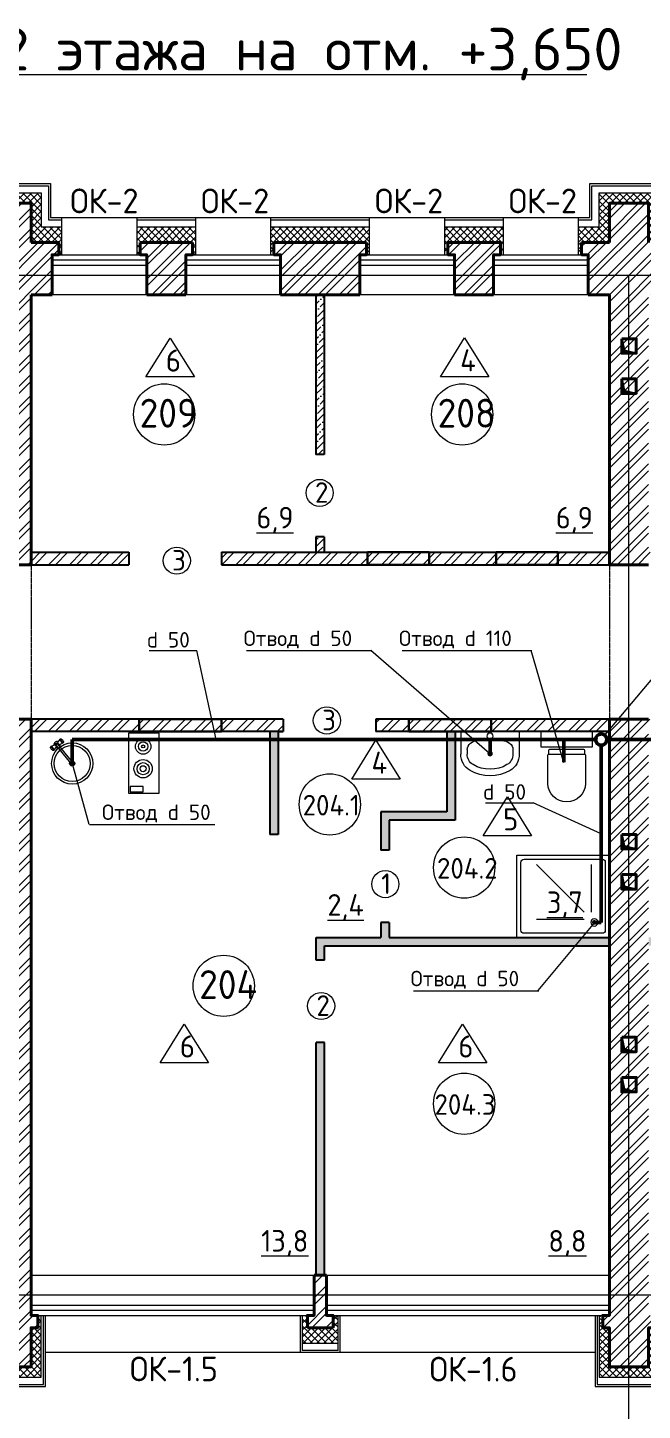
# Model space of a CAD drawing. Header units: millimetres. Extents: x 96542 to 165924, y 3859 to 52864.
# Drawn here: x 140760 to 146733, y 12998 to 26425 of the extents above; entities that cross this region are included whole.
import ezdxf
from ezdxf.enums import TextEntityAlignment as Align

# ---------------------------------------------------------------- set-up
doc = ezdxf.new("R2010")
doc.units = ezdxf.units.MM
doc.linetypes.add('ACAD_ISO02W100', pattern=[15, 12, -3])
doc.linetypes.add('ACAD_ISO04W100', pattern=[30, 24, -3, 0, -3])
doc.layers.add('SANTEH', color=30, linetype='Continuous')
for name, color, linetype, lineweight in [('Text', 7, 'Continuous', 15), ('Ж-б_балка', 144, 'ACAD_ISO02W100', 9), ('К1', 25, 'Continuous', 50), ('Кирпич_перегородки_сущ', 46, 'Continuous', 25), ('Кирпич_стены', 56, 'Continuous', 40), ('Марк_пом', 250, 'Continuous', 15), ('Марка пола', 164, 'Continuous', 20), ('Марка_окна_двери', 166, 'Continuous', 13), ('Оборудование', 19, 'Continuous', 13), ('Окна', 164, 'Continuous', 15), ('Оси', 136, 'ACAD_ISO04W100', 9), ('Перегородки_новые_CКЦ', 146, 'Continuous', 25), ('Площадь_текст', 198, 'Continuous', 9), ('Проем_закладываемый', 164, 'Continuous', 30), ('Текст', 28, 'Continuous', 25), ('Утеплитель', 36, 'Continuous', 9), ('фасад_навесной', 250, 'Continuous', 15), ('Штрих_кирпич_план', 27, 'Continuous', 5), ('Штрих_перегородки_план_СКЦ', 116, 'Continuous', 5), ('Штрих_пл_кирп_пер_сущ', 116, 'Continuous', 5), ('Штрих_утеплитель_план', 27, 'Continuous', 5)]:
    doc.layers.add(name, color=color, linetype=linetype, lineweight=lineweight)
doc.styles.add('GOST', font='isocpeur.ttf', dxfattribs={"width": 0.9})
doc.styles.add('GOST Common_1', font='isocpeur.ttf', dxfattribs={"width": 0.95, "height": 45})
doc.styles.add('ISOCPEUR', font='isocpeur.ttf', dxfattribs={"width": 0.65})
pattern_1 = [(45, (30896.81, 106126.58), (-101.02788, 101.02788), []), (45, (30964.16, 106126.58), (-101.02788, 101.02788), [])]
pattern_2 = [(45, (30896.812, 106126.584), (25.25697, 92.608891), [119.0625, -23.8125, 0, -23.8125])]

# ---------------------------------------------------------------- blocks, each defined once
blk = doc.blocks.new('Dush')
at = {"layer": 'Оборудование'}
for p, q in [((0, -100), (-900, -100)), ((-900, -100), (-900, -900)), ((0, -900), (0, -100)), ((-860, -170), (-860, -830)), ((-70, -140), (-830, -140)), ((-726, -653), (-726, -191)), ((-653, -653), (-191, -191)), ((-40, -830), (-40, -170)), ((-653, -726), (-191, -726)), ((-900, -900), (0, -900)), ((-830, -860), (-70, -860))]:
    blk.add_line(p, q, dxfattribs=at)
blk.add_circle((-754, -754), 35, dxfattribs=at)
for centre, start, end in [((-830, -170), 90, 180), ((-70, -170), 0, 90), ((-830, -830), 180, 270), ((-70, -830), 270, 0)]:
    blk.add_arc(centre, 30, start, end, dxfattribs=at)
blk = doc.blocks.new('Basin 01_72')
for p, q in [((0, 350), (0, 172)), ((460, 350), (0, 350)), ((460, 350), (460, 172)), ((139, 278), (139, 278)), ((321, 278), (139, 278)), ((50, 207), (50, 172)), ((410, 207), (410, 172))]:
    blk.add_line(p, q)
for points in [[(139, 278), (122, 277), (105, 273), (90, 266), (76, 257), (65, 247), (57, 235), (52, 221), (50, 207)], [(410, 207), (408, 221), (403, 235), (395, 247), (384, 257), (370, 266), (355, 273), (338, 277), (321, 278)], [(0, 172), (1, 152), (5, 133), (11, 114), (20, 96), (30, 80), (43, 66), (57, 53), (73, 42)], [(50, 172), (51, 159), (53, 147), (57, 135), (63, 124), (69, 113), (77, 104), (86, 96), (97, 89)], [(363, 89), (374, 96), (383, 104), (391, 113), (397, 124), (403, 135), (407, 147), (409, 159), (410, 172)], [(387, 42), (403, 53), (417, 66), (430, 80), (440, 96), (449, 114), (455, 133), (459, 152), (460, 172)], [(73, 42), (110, 24), (149, 11), (189, 3), (230, 0), (271, 3), (311, 11), (350, 24), (387, 42)], [(97, 89), (128, 73), (161, 62), (195, 55), (230, 53), (265, 55), (299, 62), (332, 73), (363, 89)]]:
    blk.add_lwpolyline(points)
for centre, radius in [((230, 313), 25), ((230, 176), 17.5)]:
    blk.add_circle(centre, radius)

msp = doc.modelspace()

# ---------------------------------------------------------------- hatches: boundary and pattern name
at = {"true_color": 0x000000}
h = msp.add_hatch(color=18, dxfattribs=at)
h.dxf.hatch_style = 1
h.paths.add_polyline_path([(146533.214, 23404.126), (146556.229, 23293.257), (146673.214, 23264.126), (146533.214, 23264.126)])
h = msp.add_hatch(color=18, dxfattribs=at)
h.dxf.hatch_style = 1
h.paths.add_polyline_path([(146556.229, 22903.257), (146673.214, 22874.126), (146533.214, 22874.126), (146533.214, 23014.126)])
h = msp.add_hatch(color=18, dxfattribs=at)
h.dxf.hatch_style = 1
h.paths.add_polyline_path([(146533.214, 18450.028), (146533.214, 18590.028), (146556.229, 18479.16), (146673.214, 18450.028)])
h = msp.add_hatch(color=18, dxfattribs=at)
h.dxf.hatch_style = 1
h.paths.add_polyline_path([(146556.229, 18089.16), (146673.214, 18060.028), (146533.214, 18060.028), (146533.214, 18200.028)])
h = msp.add_hatch(color=18, dxfattribs=at)
h.dxf.hatch_style = 1
h.paths.add_polyline_path([(146556.229, 16509.668), (146673.214, 16480.536), (146533.214, 16480.536), (146533.214, 16620.536)])
h = msp.add_hatch(color=18, dxfattribs=at)
h.dxf.hatch_style = 1
h.paths.add_polyline_path([(146673.214, 16090.536), (146533.214, 16090.536), (146533.214, 16230.536), (146556.229, 16119.668)])
at = {"layer": 'Штрих_кирпич_план'}
h = msp.add_hatch(dxfattribs=at)
h.set_pattern_fill('ANSI32', color=256, scale=15)
h.set_pattern_definition(pattern_1)
h.paths.add_polyline_path([(124298.215, 24220.427), (124363.215, 24220.427), (124363.215, 24340.427), (123853.215, 24340.427), (123853.215, 24220.427), (123918.215, 24220.427), (123918.215, 23830.427), (124298.215, 23830.427)])
h.paths.add_polyline_path([(125988.215, 24220.427), (126053.215, 24220.427), (126053.215, 24340.427), (125153.215, 24340.427), (125153.215, 24220.427), (125218.215, 24220.427), (125218.215, 23830.427), (125988.215, 23830.427)])
h.paths.add_polyline_path([(127288.215, 24220.427), (127353.215, 24220.427), (127353.215, 24340.427), (126843.215, 24340.427), (126843.215, 24220.427), (126908.215, 24220.427), (126908.215, 23830.427), (127288.215, 23830.427)])
h.paths.add_polyline_path([(128793.215, 23830.427), (128998.215, 23830.427), (128998.215, 24220.427), (129063.215, 24220.427), (129063.215, 24340.427), (128793.215, 24340.427), (128793.215, 24720.427), (128413.215, 24720.427), (128413.215, 24340.427), (128143.215, 24340.427), (128143.215, 24220.427), (128208.215, 24220.427), (128208.215, 23830.427), (128413.215, 23830.427), (128413.215, 21210.427), (129053.215, 21210.427), (129053.215, 21720.427), (128793.215, 21720.427)])
h.paths.add_polyline_path([(130298.215, 24220.427), (130363.215, 24220.427), (130363.215, 24340.427), (129853.215, 24340.427), (129853.215, 24220.427), (129918.215, 24220.427), (129918.215, 23830.427), (130298.215, 23830.427)])
h.paths.add_polyline_path([(131988.215, 24220.427), (132053.215, 24220.427), (132053.215, 24340.427), (131153.215, 24340.427), (131153.215, 24220.427), (131218.215, 24220.427), (131218.215, 23830.427), (131988.215, 23830.427)], flags=17)
h.paths.add_polyline_path([(133288.215, 24220.427), (133353.215, 24220.427), (133353.215, 24340.427), (132843.215, 24340.427), (132843.215, 24220.427), (132908.215, 24220.427), (132908.215, 23830.427), (133288.215, 23830.427)], flags=17)
h.paths.add_polyline_path([(134998.215, 24220.427), (135063.215, 24220.427), (135063.215, 24340.427), (134793.215, 24340.427), (134793.215, 24720.427), (134413.215, 24720.427), (134413.215, 24340.427), (134143.215, 24340.427), (134143.215, 24220.427), (134208.215, 24220.427), (134208.215, 23830.427), (134413.215, 23830.427), (134413.215, 21720.427), (129953.215, 21720.427), (129953.215, 21210.427), (134793.215, 21210.427), (134793.215, 23830.427), (134998.215, 23830.427)])
h.paths.add_polyline_path([(136298.215, 24220.427), (136363.215, 24220.427), (136363.215, 24340.427), (135853.215, 24340.427), (135853.215, 24220.427), (135918.215, 24220.427), (135918.215, 23830.427), (136298.215, 23830.427)])
h.paths.add_polyline_path([(137988.215, 24220.427), (138053.215, 24220.427), (138053.215, 24340.427), (137153.215, 24340.427), (137153.215, 24220.427), (137218.215, 24220.427), (137218.215, 23830.427), (137988.215, 23830.427)])
h.paths.add_polyline_path([(139288.215, 24220.427), (139353.215, 24220.427), (139353.215, 24340.427), (138843.215, 24340.427), (138843.215, 24220.427), (138908.215, 24220.427), (138908.215, 23830.427), (139288.215, 23830.427)])
h.paths.add_polyline_path([(140998.215, 24220.427), (141063.215, 24220.427), (141063.215, 24340.427), (140793.215, 24340.427), (140793.215, 24720.427), (140413.215, 24720.427), (140413.215, 24340.427), (140143.215, 24340.427), (140143.215, 24220.427), (140208.215, 24220.427), (140208.215, 23830.427), (140413.215, 23830.427), (140413.215, 21210.427), (140793.215, 21210.427), (140793.215, 23830.427), (140998.215, 23830.427)])
h.paths.add_polyline_path([(142298.215, 24220.427), (142363.215, 24220.427), (142363.215, 24340.427), (141853.215, 24340.427), (141853.215, 24220.427), (141918.215, 24220.427), (141918.215, 23830.427), (142298.215, 23830.427)])
h.paths.add_polyline_path([(143988.215, 24220.427), (144053.215, 24220.427), (144053.215, 24340.427), (143153.215, 24340.427), (143153.215, 24220.427), (143218.215, 24220.427), (143218.215, 23830.427), (143988.215, 23830.427)])
h.paths.add_polyline_path([(145288.215, 24220.427), (145353.215, 24220.427), (145353.215, 24340.427), (144843.215, 24340.427), (144843.215, 24220.427), (144908.215, 24220.427), (144908.215, 23830.427), (145288.215, 23830.427)])
h.paths.add_polyline_path([(146998.215, 24220.427), (147063.215, 24220.427), (147063.215, 24340.427), (146793.215, 24340.427), (146793.215, 24720.427), (146413.215, 24720.427), (146413.215, 24340.427), (146143.215, 24340.427), (146143.215, 24220.427), (146208.215, 24220.427), (146208.215, 23830.427), (146413.215, 23830.427), (146413.215, 21210.427), (146793.215, 21210.427), (146793.215, 23830.427), (146998.215, 23830.427)])
h.paths.add_polyline_path([(148298.215, 24220.427), (148363.215, 24220.427), (148363.215, 24340.427), (147853.215, 24340.427), (147853.215, 24220.427), (147918.215, 24220.427), (147918.215, 23830.427), (148298.215, 23830.427)])
h.paths.add_polyline_path([(149988.215, 24220.427), (150053.215, 24220.427), (150053.215, 24340.427), (149153.215, 24340.427), (149153.215, 24220.427), (149218.215, 24220.427), (149218.215, 23830.427), (149988.215, 23830.427)])
h.paths.add_polyline_path([(151288.215, 24220.427), (151353.215, 24220.427), (151353.215, 24340.427), (150843.215, 24340.427), (150843.215, 24220.427), (150908.215, 24220.427), (150908.215, 23830.427), (151288.215, 23830.427)])
h.paths.add_polyline_path([(152923.215, 24720.427), (152413.215, 24720.427), (152413.215, 24340.427), (152143.215, 24340.427), (152143.215, 24220.427), (152208.215, 24220.427), (152208.215, 23830.427), (152413.215, 23830.427), (152413.215, 21075.427), (152923.215, 21075.427)])
h.paths.add_polyline_path([(152923.215, 19945.427), (152413.215, 19945.427), (152413.215, 14310.427), (152413.215, 13920.427), (152348.215, 13920.427), (152348.215, 13800.427), (152413.215, 13800.427), (152413.215, 13420.427), (152923.215, 13420.427), (152923.215, 13800.427)])
h.paths.add_polyline_path([(149728.215, 13920.427), (149663.215, 13920.427), (149663.215, 14310.427), (149543.215, 14310.427), (149543.215, 13920.427), (149478.215, 13920.427), (149478.215, 13800.427), (149728.215, 13800.427)])
h.paths.add_polyline_path([(146793.215, 19710.427), (146413.215, 19710.427), (146413.215, 14310.427), (146413.215, 13920.427), (146348.215, 13920.427), (146348.215, 13800.427), (146413.215, 13800.427), (146413.215, 13420.427), (146793.215, 13420.427), (146793.215, 13800.427), (146858.215, 13800.427), (146858.215, 13920.427), (146793.215, 13920.427), (146793.215, 14310.427)])
h.paths.add_polyline_path([(140793.215, 19710.427), (140413.215, 19710.427), (140413.215, 14310.427), (140413.215, 13920.427), (140348.215, 13920.427), (140348.215, 13800.427), (140413.215, 13800.427), (140413.215, 13420.427), (140793.215, 13420.427), (140793.215, 13800.427), (140858.215, 13800.427), (140858.215, 13920.427), (140793.215, 13920.427), (140793.215, 14310.427)])
h.paths.add_polyline_path([(134793.215, 19710.427), (134413.215, 19710.427), (134413.215, 14310.427), (134413.215, 13920.427), (134348.215, 13920.427), (134348.215, 13800.427), (134413.215, 13800.427), (134413.215, 13420.427), (134793.215, 13420.427), (134793.215, 13800.427), (134858.215, 13800.427), (134858.215, 13920.427), (134793.215, 13920.427), (134793.215, 14310.427)])
h.paths.add_polyline_path([(137663.215, 14310.427), (137543.215, 14310.427), (137543.215, 13920.427), (137478.215, 13920.427), (137478.215, 13800.427), (137728.215, 13800.427), (137728.215, 13920.427), (137663.215, 13920.427)])
h.paths.add_polyline_path([(143728.215, 13920.427), (143663.215, 13920.427), (143663.215, 14310.427), (143543.215, 14310.427), (143543.215, 13920.427), (143478.215, 13920.427), (143478.215, 13800.427), (143728.215, 13800.427)])
h.paths.add_polyline_path([(131728.215, 13920.427), (131663.215, 13920.427), (131663.215, 14310.427), (131543.215, 14310.427), (131543.215, 13920.427), (131478.215, 13920.427), (131478.215, 13800.427), (131728.215, 13800.427)])
h.paths.add_polyline_path([(128793.215, 19710.427), (128413.215, 19710.427), (128413.215, 14310.427), (128413.215, 13920.427), (128348.215, 13920.427), (128348.215, 13800.427), (128413.215, 13800.427), (128413.215, 13420.427), (128793.215, 13420.427), (128793.215, 13800.427), (128858.215, 13800.427), (128858.215, 13920.427), (128793.215, 13920.427), (128793.215, 14310.427)])
h.paths.add_polyline_path([(125728.215, 13920.427), (125663.215, 13920.427), (125663.215, 14310.427), (125543.215, 14310.427), (125543.215, 13920.427), (125478.215, 13920.427), (125478.215, 13800.427), (125728.215, 13800.427)])
h.paths.add_polyline_path([(122283.215, 20795.427), (122403.215, 20795.427), (122408.215, 20860.427), (122795.715, 20860.427), (122790.715, 23830.427), (122998.215, 23830.427), (122998.215, 24220.427), (123063.215, 24220.427), (123063.215, 24340.427), (122283.215, 24340.427)])
h.paths.add_polyline_path([(122403.215, 19880.427), (122283.215, 19880.427), (122283.215, 13420.427), (122793.215, 13420.427), (122793.215, 13800.427), (122858.215, 13800.427), (122858.215, 13920.427), (122793.215, 13920.427), (122793.215, 19815.427), (122403.215, 19815.427)])
at = {"layer": 'Штрих_перегородки_план_СКЦ', "true_color": 0xf8d731}
h = msp.add_hatch(dxfattribs=at)
h.set_pattern_fill('ANSI36', color=40, scale=15)
h.set_pattern_definition(pattern_2)
edge = h.paths.add_edge_path()
edge.add_line((143561.834, 21480.427), (143561.834, 21330.427))
edge.add_line((143641.834, 21480.427), (143561.834, 21480.427))
edge.add_line((143641.834, 21480.427), (143641.834, 21330.427))
edge.add_line((143561.834, 21330.427), (143641.834, 21330.427))
edge = h.paths.add_edge_path()
edge.add_line((143641.834, 23830.427), (143561.834, 23830.427))
edge.add_line((143641.834, 23830.427), (143641.834, 22280.427))
edge.add_line((143641.834, 22280.427), (143561.834, 22280.427))
edge.add_line((143561.834, 23830.427), (143561.834, 22280.427))
at = {"layer": 'Штрих_перегородки_план_СКЦ'}
h = msp.add_hatch(dxfattribs=at)
h.set_pattern_fill('ANSI36', color=256, scale=15)
h.set_pattern_definition(pattern_2)
h.paths.add_polyline_path([(143193.215, 19590.427), (143113.215, 19590.427), (143113.215, 18590.427), (143193.215, 18590.427)])
h.paths.add_polyline_path([(146413.215, 17590.427), (145513.215, 17590.427), (144273.215, 17590.427), (144273.215, 17736.523), (144193.215, 17736.523), (144193.215, 17590.427), (143563.215, 17590.427), (143563.215, 17370.427), (143643.215, 17370.427), (143643.215, 17510.427), (146413.215, 17510.427)])
h.paths.add_polyline_path([(144913.215, 19590.427), (144833.215, 19590.427), (144833.215, 18810.427), (144193.215, 18810.427), (144193.215, 18436.523), (144273.215, 18436.523), (144273.215, 18730.427), (144913.215, 18730.427)])
h.paths.add_polyline_path([(143643.215, 16570.427), (143563.215, 16570.427), (143563.215, 14310.427), (143643.215, 14310.427)])
h.paths.add_polyline_path([(149643.215, 17590.427), (149013.215, 17590.427), (149013.215, 17736.523), (148933.215, 17736.523), (148933.215, 17590.427), (146793.215, 17590.427), (146793.215, 17510.427), (149563.215, 17510.427), (149563.215, 17370.427), (149643.215, 17370.427)])
h.paths.add_polyline_path([(149013.215, 18810.427), (148373.215, 18810.427), (148373.215, 19590.427), (148293.215, 19590.427), (148293.215, 18730.427), (148933.215, 18730.427), (148933.215, 18436.523), (149013.215, 18436.523)])
h.paths.add_polyline_path([(150093.215, 19590.427), (150013.215, 19590.427), (150013.215, 18590.427), (150093.215, 18590.427)])
h.paths.add_polyline_path([(149643.215, 16570.427), (149563.215, 16570.427), (149563.215, 14310.427), (149643.215, 14310.427)])
at = {"layer": 'Штрих_пл_кирп_пер_сущ'}
h = msp.add_hatch(dxfattribs=at)
h.set_pattern_fill('ANSI32', color=256, scale=15)
h.set_pattern_definition(pattern_1)
h.paths.add_polyline_path([(149663.215, 23830.427), (149543.215, 23830.427), (149543.215, 21330.427), (149663.215, 21330.427)])
h.paths.add_polyline_path([(135243.215, 21330.427), (134793.215, 21330.427), (134793.215, 21210.427), (135243.215, 21210.427)])
h.paths.add_polyline_path([(140413.215, 21330.427), (139013.215, 21330.427), (139013.215, 21210.427), (140413.215, 21210.427)])
h.paths.add_polyline_path([(141742.722, 21330.427), (140793.215, 21330.427), (140793.215, 21210.427), (141742.722, 21210.427)])
h.paths.add_polyline_path([(148453.215, 21330.427), (146793.215, 21330.427), (146793.215, 21210.427), (148453.215, 21210.427)])
h.paths.add_polyline_path([(152413.215, 21330.427), (150763.215, 21330.427), (150763.215, 21210.427), (152413.215, 21210.427)])
h.paths.add_polyline_path([(138113.215, 21330.427), (136143.215, 21330.427), (136143.215, 21210.427), (138113.215, 21210.427)])
h.paths.add_polyline_path([(146413.215, 21330.427), (142642.722, 21330.427), (142642.722, 21210.427), (146413.215, 21210.427)])
h.paths.add_polyline_path([(149963.215, 21330.427), (149253.215, 21330.427), (149253.215, 21210.427), (149963.215, 21210.427)])
h = msp.add_hatch(dxfattribs=at)
h.set_pattern_fill('ANSI32', color=256, scale=15)
h.set_pattern_definition(pattern_1)
h.paths.add_polyline_path([(152413.215, 19710.427), (149963.215, 19710.427), (149963.215, 19590.427), (152413.215, 19590.427)])
h.paths.add_polyline_path([(149063.215, 19710.427), (146793.215, 19710.427), (146793.215, 19590.427), (149063.215, 19590.427)])
h.paths.add_polyline_path([(146413.215, 19710.427), (144143.215, 19710.427), (144143.215, 19590.427), (146413.215, 19590.427)])
h.paths.add_polyline_path([(143243.215, 19710.427), (140793.215, 19710.427), (140793.215, 19590.427), (143243.215, 19590.427)])
h.paths.add_polyline_path([(140413.215, 19710.427), (137963.215, 19710.427), (137963.215, 19590.427), (140413.215, 19590.427)])
h.paths.add_polyline_path([(137063.215, 19710.427), (134793.215, 19710.427), (134793.215, 19590.427), (137063.215, 19590.427)])
h.paths.add_polyline_path([(134413.215, 19710.427), (132143.215, 19710.427), (132143.215, 19590.427), (134413.215, 19590.427)])
h.paths.add_polyline_path([(131243.215, 19710.427), (128793.215, 19710.427), (128793.215, 19590.427), (131243.215, 19590.427)])
at = {"layer": 'Штрих_утеплитель_план'}
h = msp.add_hatch(dxfattribs=at)
h.set_pattern_fill('ANSI37', color=256, scale=15)
h.set_pattern_definition([(45, (153013.415, 22957.65), (-33.67596, 33.67596), []), (135, (153013.415, 22957.65), (-33.67596, -33.67596), [])])
h.paths.add_polyline_path([(153073.215, 24820.427), (152313.215, 24820.427), (152313.215, 24490.427), (152113.215, 24490.427), (152113.215, 24220.427), (152143.215, 24220.427), (152143.215, 24340.427), (152413.215, 24340.427), (152413.215, 24720.427), (152923.215, 24720.427), (152923.215, 21075.427), (152703.548, 21075.427), (152703.548, 21045.427), (153073.215, 21045.427)])
h.paths.add_polyline_path([(153073.215, 19975.427), (152703.548, 19975.427), (152703.548, 19945.427), (152923.215, 19945.427), (152923.215, 13800.427), (152923.215, 13420.427), (152603.215, 13420.427), (152603.215, 13320.427), (153073.215, 13320.427)])
h.paths.add_polyline_path([(152603.215, 13420.427), (152413.215, 13420.427), (152413.215, 13800.427), (152348.215, 13800.427), (152348.215, 13920.427), (152313.215, 13920.427), (152313.215, 13320.427), (152603.215, 13320.427)])
h.paths.add_polyline_path([(122283.215, 24020.427), (122133.215, 24020.427), (122133.215, 20765.427), (122403.215, 20765.427), (122403.215, 20795.427), (122283.215, 20795.427)])
h.paths.add_polyline_path([(122283.215, 19880.427), (122403.215, 19880.427), (122403.215, 19910.427), (122133.215, 19910.427), (122133.215, 14120.427), (122283.215, 14120.427)])
h.paths.add_polyline_path([(123093.215, 24490.427), (122133.215, 24490.427), (122133.215, 24020.427), (122283.215, 24020.427), (122283.215, 24340.427), (122793.215, 24340.427), (123063.215, 24340.427), (123063.215, 24220.427), (123093.215, 24220.427)])
h.paths.add_polyline_path([(124393.215, 24490.427), (123823.215, 24490.427), (123823.215, 24220.427), (123853.215, 24220.427), (123853.215, 24340.427), (124363.215, 24340.427), (124363.215, 24220.427), (124393.215, 24220.427)])
h.paths.add_polyline_path([(126083.215, 24490.427), (125123.215, 24490.427), (125123.215, 24220.427), (125153.215, 24220.427), (125153.215, 24340.427), (126053.215, 24340.427), (126053.215, 24220.427), (126083.215, 24220.427)])
h.paths.add_polyline_path([(127383.215, 24490.427), (126813.215, 24490.427), (126813.215, 24220.427), (126843.215, 24220.427), (126843.215, 24340.427), (127353.215, 24340.427), (127353.215, 24220.427), (127383.215, 24220.427)])
h.paths.add_polyline_path([(128413.215, 24720.427), (128793.215, 24720.427), (128793.215, 24340.427), (129063.215, 24340.427), (129063.215, 24220.427), (129093.215, 24220.427), (129093.215, 24490.427), (128893.215, 24490.427), (128893.215, 24820.427), (128313.215, 24820.427), (128313.215, 24490.427), (128113.215, 24490.427), (128113.215, 24220.427), (128143.215, 24220.427), (128143.215, 24340.427), (128413.215, 24340.427)])
h.paths.add_polyline_path([(130393.215, 24490.427), (129823.215, 24490.427), (129823.215, 24220.427), (129853.215, 24220.427), (129853.215, 24340.427), (130363.215, 24340.427), (130363.215, 24220.427), (130393.215, 24220.427)])
h.paths.add_polyline_path([(132083.215, 24490.427), (131123.215, 24490.427), (131123.215, 24220.427), (131153.215, 24220.427), (131153.215, 24340.427), (132053.215, 24340.427), (132053.215, 24220.427), (132083.215, 24220.427)])
h.paths.add_polyline_path([(133383.215, 24490.427), (132813.215, 24490.427), (132813.215, 24220.427), (132843.215, 24220.427), (132843.215, 24340.427), (133353.215, 24340.427), (133353.215, 24220.427), (133383.215, 24220.427)])
h.paths.add_polyline_path([(134413.215, 24720.427), (134793.215, 24720.427), (134793.215, 24340.427), (135063.215, 24340.427), (135063.215, 24220.427), (135093.215, 24220.427), (135093.215, 24490.427), (134893.215, 24490.427), (134893.215, 24820.427), (134313.215, 24820.427), (134313.215, 24490.427), (134113.215, 24490.427), (134113.215, 24220.427), (134143.215, 24220.427), (134143.215, 24340.427), (134413.215, 24340.427)])
h.paths.add_polyline_path([(136393.215, 24490.427), (135823.215, 24490.427), (135823.215, 24220.427), (135853.215, 24220.427), (135853.215, 24340.427), (136363.215, 24340.427), (136363.215, 24220.427), (136393.215, 24220.427)])
h.paths.add_polyline_path([(138083.215, 24490.427), (137123.215, 24490.427), (137123.215, 24220.427), (137153.215, 24220.427), (137153.215, 24340.427), (138053.215, 24340.427), (138053.215, 24220.427), (138083.215, 24220.427)])
h.paths.add_polyline_path([(139383.215, 24490.427), (138813.215, 24490.427), (138813.215, 24220.427), (138843.215, 24220.427), (138843.215, 24340.427), (139353.215, 24340.427), (139353.215, 24220.427), (139383.215, 24220.427)])
h.paths.add_polyline_path([(140413.215, 24720.427), (140793.215, 24720.427), (140793.215, 24340.427), (141063.215, 24340.427), (141063.215, 24220.427), (141093.215, 24220.427), (141093.215, 24490.427), (140893.215, 24490.427), (140893.215, 24820.427), (140313.215, 24820.427), (140313.215, 24490.427), (140113.215, 24490.427), (140113.215, 24220.427), (140143.215, 24220.427), (140143.215, 24340.427), (140413.215, 24340.427)])
h.paths.add_polyline_path([(142393.215, 24490.427), (141823.215, 24490.427), (141823.215, 24220.427), (141853.215, 24220.427), (141853.215, 24340.427), (142363.215, 24340.427), (142363.215, 24220.427), (142393.215, 24220.427)])
h.paths.add_polyline_path([(144083.215, 24490.427), (143123.215, 24490.427), (143123.215, 24220.427), (143153.215, 24220.427), (143153.215, 24340.427), (144053.215, 24340.427), (144053.215, 24220.427), (144083.215, 24220.427)])
h.paths.add_polyline_path([(145383.215, 24490.427), (144813.215, 24490.427), (144813.215, 24220.427), (144843.215, 24220.427), (144843.215, 24340.427), (145353.215, 24340.427), (145353.215, 24220.427), (145383.215, 24220.427)])
h.paths.add_polyline_path([(146413.215, 24720.427), (146793.215, 24720.427), (146793.215, 24340.427), (147063.215, 24340.427), (147063.215, 24220.427), (147093.215, 24220.427), (147093.215, 24490.427), (146893.215, 24490.427), (146893.215, 24820.427), (146313.215, 24820.427), (146313.215, 24490.427), (146113.215, 24490.427), (146113.215, 24220.427), (146143.215, 24220.427), (146143.215, 24340.427), (146413.215, 24340.427)])
h.paths.add_polyline_path([(148393.215, 24490.427), (147823.215, 24490.427), (147823.215, 24220.427), (147853.215, 24220.427), (147853.215, 24340.427), (148363.215, 24340.427), (148363.215, 24220.427), (148393.215, 24220.427)])
h.paths.add_polyline_path([(150083.215, 24490.427), (149123.215, 24490.427), (149123.215, 24220.427), (149153.215, 24220.427), (149153.215, 24340.427), (150053.215, 24340.427), (150053.215, 24220.427), (150083.215, 24220.427)])
h.paths.add_polyline_path([(151383.215, 24490.427), (150813.215, 24490.427), (150813.215, 24220.427), (150843.215, 24220.427), (150843.215, 24340.427), (151353.215, 24340.427), (151353.215, 24220.427), (151383.215, 24220.427)])
h.paths.add_polyline_path([(122603.215, 13420.427), (122283.215, 13420.427), (122283.215, 13800.427), (122283.215, 14120.427), (122133.215, 14120.427), (122133.215, 13320.427), (122603.215, 13320.427)])
h.paths.add_polyline_path([(122893.215, 13920.427), (122858.215, 13920.427), (122858.215, 13800.427), (122793.215, 13800.427), (122793.215, 13420.427), (122603.215, 13420.427), (122603.215, 13320.427), (122893.215, 13320.427)])
h.paths.add_polyline_path([(125778.215, 13920.427), (125728.215, 13920.427), (125728.215, 13800.427), (125478.215, 13800.427), (125478.215, 13920.427), (125428.215, 13920.427), (125428.215, 13650.427), (125778.215, 13650.427)])
h.paths.add_polyline_path([(128893.215, 13920.427), (128858.215, 13920.427), (128858.215, 13800.427), (128793.215, 13800.427), (128793.215, 13420.427), (128603.215, 13420.427), (128603.215, 13320.427), (128893.215, 13320.427)])
h.paths.add_polyline_path([(128603.215, 13420.427), (128413.215, 13420.427), (128413.215, 13800.427), (128348.215, 13800.427), (128348.215, 13920.427), (128313.215, 13920.427), (128313.215, 13320.427), (128603.215, 13320.427)])
h.paths.add_polyline_path([(131778.215, 13920.427), (131728.215, 13920.427), (131728.215, 13800.427), (131478.215, 13800.427), (131478.215, 13920.427), (131428.215, 13920.427), (131428.215, 13650.427), (131778.215, 13650.427)])
h.paths.add_polyline_path([(134413.215, 13800.427), (134348.215, 13800.427), (134348.215, 13920.427), (134313.215, 13920.427), (134313.215, 13320.427), (134603.215, 13320.427), (134603.215, 13420.427), (134413.215, 13420.427)])
h.paths.add_polyline_path([(134893.215, 13920.427), (134858.215, 13920.427), (134858.215, 13800.427), (134793.215, 13800.427), (134793.215, 13420.427), (134603.215, 13420.427), (134603.215, 13320.427), (134893.215, 13320.427)])
h.paths.add_polyline_path([(137778.215, 13920.427), (137728.215, 13920.427), (137728.215, 13800.427), (137478.215, 13800.427), (137478.215, 13920.427), (137428.215, 13920.427), (137428.215, 13650.427), (137778.215, 13650.427)])
h.paths.add_polyline_path([(140893.215, 13920.427), (140858.215, 13920.427), (140858.215, 13800.427), (140793.215, 13800.427), (140793.215, 13420.427), (140603.214, 13420.427), (140603.214, 13320.427), (140893.215, 13320.427)])
h.paths.add_polyline_path([(140603.214, 13420.427), (140413.215, 13420.427), (140413.215, 13800.427), (140348.215, 13800.427), (140348.215, 13920.427), (140313.215, 13920.427), (140313.215, 13320.427), (140603.214, 13320.427)])
h.paths.add_polyline_path([(143778.215, 13920.427), (143728.215, 13920.427), (143728.215, 13800.427), (143478.215, 13800.427), (143478.215, 13920.427), (143428.215, 13920.427), (143428.215, 13650.427), (143778.215, 13650.427)])
h.paths.add_polyline_path([(146413.215, 13800.427), (146348.215, 13800.427), (146348.215, 13920.427), (146313.215, 13920.427), (146313.215, 13320.427), (146603.215, 13320.427), (146603.215, 13420.427), (146413.215, 13420.427)])
h.paths.add_polyline_path([(146893.215, 13920.427), (146858.215, 13920.427), (146858.215, 13800.427), (146793.215, 13800.427), (146793.215, 13420.427), (146603.215, 13420.427), (146603.215, 13320.427), (146893.215, 13320.427)])
h.paths.add_polyline_path([(149778.215, 13920.427), (149728.215, 13920.427), (149728.215, 13800.427), (149478.215, 13800.427), (149478.215, 13920.427), (149428.215, 13920.427), (149428.215, 13650.427), (149778.215, 13650.427)])

# ---------------------------------------------------------------- linework, layer by layer
for points in [[(146533.214, 23404.126), (146556.229, 23293.257), (146673.214, 23264.126), (146533.214, 23264.126), (146533.214, 23404.126)], [(146533.214, 23014.126), (146556.229, 22903.257), (146673.214, 22874.126), (146533.214, 22874.126), (146533.214, 23014.126)], [(146533.214, 18590.028), (146556.229, 18479.16), (146673.214, 18450.028), (146533.214, 18450.028), (146533.214, 18590.028)], [(146533.214, 18200.028), (146556.229, 18089.16), (146673.214, 18060.028), (146533.214, 18060.028), (146533.214, 18200.028)], [(146533.214, 16620.536), (146556.229, 16509.668), (146673.214, 16480.536), (146533.214, 16480.536), (146533.214, 16620.536)], [(146533.214, 16230.536), (146556.229, 16119.668), (146673.214, 16090.536), (146533.214, 16090.536), (146533.214, 16230.536)]]:
    msp.add_lwpolyline(points)
at = {"layer": 'Text'}
msp.add_line((139289.375, 25969), (146194.625, 25969), dxfattribs=at)
for points in [[(141940.308, 20375.551), (142405.308, 20375.551)], [(142590.589, 19511.869), (142405.308, 20375.551)], [(142888.251, 20375.551), (144103.251, 20375.551)], [(145246.608, 19375.371), (144095.751, 20378.391)], [(144398.734, 20375.551), (145658.734, 20375.551)], [(145970.202, 19284.875), (145651.234, 20378.391)], [(146368.591, 19554.648), (147058.533, 20375.285)], [(141193.116, 19279.538), (141355.432, 18689.125)], [(145207.611, 18898.364), (145672.611, 18898.364)], [(146334.023, 18596.773), (145672.611, 18898.364)], [(141362.932, 18686.285), (142577.932, 18686.285)], [(146266.965, 17736.677), (145718.26, 17074.268)], [(144510.76, 17071.428), (145725.76, 17071.428)]]:
    msp.add_lwpolyline(points, dxfattribs=at)
at = {"layer": 'Ж-б_балка', "ltscale": 0.1}
for p, q in [((140793.215, 21210.427), (140793.215, 19710.427)), ((146413.215, 21210.427), (146413.215, 19710.427))]:
    msp.add_line(p, q, dxfattribs=at)
at = {"layer": 'К1'}
for p, q in [((146279.023, 19511.869), (141193.116, 19511.869)), ((141193.116, 19286.347), (141193.116, 19511.869)), ((145253.416, 19382.179), (145253.416, 19511.869)), ((145970.202, 19291.683), (145970.202, 19511.869)), ((146389.023, 19511.869), (152010.417, 19511.869)), ((146334.023, 19456.869), (146334.023, 17736.677)), ((146273.773, 17736.677), (146334.023, 17736.677))]:
    msp.add_line(p, q, dxfattribs=at)
for centre, radius in [((146334.023, 19511.869), 55), ((145253.416, 19375.371), 6.808), ((141193.116, 19279.538), 6.808), ((146266.965, 17736.677), 6.808)]:
    msp.add_circle(centre, radius, dxfattribs=at)
at = {"layer": 'Кирпич_перегородки_сущ'}
for p, q in [((140793.215, 21330.427), (141742.722, 21330.427)), ((142642.722, 21330.427), (146413.215, 21330.427)), ((140793.215, 21210.427), (141742.722, 21210.427)), ((142642.722, 21210.427), (146413.215, 21210.427)), ((143243.215, 19710.427), (140793.215, 19710.427)), ((146413.215, 19710.427), (144143.215, 19710.427)), ((143243.215, 19590.427), (140793.215, 19590.427)), ((146413.215, 19590.427), (144143.215, 19590.427))]:
    msp.add_line(p, q, dxfattribs=at)
at = {"layer": 'Кирпич_стены'}
for p, q in [((141063.215, 24340.427), (140793.215, 24340.427)), ((146143.215, 24340.427), (146413.215, 24340.427)), ((140793.215, 23830.427), (140998.215, 23830.427)), ((146208.215, 23830.427), (146413.215, 23830.427)), ((140413.215, 21210.427), (140793.215, 21210.427)), ((146413.215, 21210.427), (146793.215, 21210.427)), ((140413.215, 19710.427), (140793.215, 19710.427)), ((146413.215, 19710.427), (146793.215, 19710.427))]:
    msp.add_line(p, q, dxfattribs=at)
at = {"layer": 'Кирпич_стены', "lineweight": 15}
for p, q in [((146208.215, 23830.427), (140998.215, 23830.427)), ((140793.215, 14310.427), (146413.215, 14310.427))]:
    msp.add_line(p, q, dxfattribs=at)
at = {"layer": 'Кирпич_стены'}
for points in [[(140793.215, 24340.427), (140793.215, 24720.427), (140413.215, 24720.427), (140413.215, 24340.427)], [(146793.215, 24340.427), (146793.215, 24720.427), (146413.215, 24720.427), (146413.215, 24340.427)], [(140998.215, 23830.427), (140998.215, 24220.427), (141063.215, 24220.427), (141063.215, 24340.427)], [(142363.215, 24340.427), (141853.215, 24340.427)], [(141918.215, 23830.427), (141918.215, 24220.427), (141853.215, 24220.427), (141853.215, 24340.427)], [(142298.215, 23830.427), (142298.215, 24220.427), (142363.215, 24220.427), (142363.215, 24340.427)], [(144053.215, 24340.427), (143153.215, 24340.427)], [(143218.215, 23830.427), (143218.215, 24220.427), (143153.215, 24220.427), (143153.215, 24340.427)], [(143988.215, 23830.427), (143988.215, 24220.427), (144053.215, 24220.427), (144053.215, 24340.427)], [(145353.215, 24340.427), (144843.215, 24340.427)], [(144908.215, 23830.427), (144908.215, 24220.427), (144843.215, 24220.427), (144843.215, 24340.427)], [(145288.215, 23830.427), (145288.215, 24220.427), (145353.215, 24220.427), (145353.215, 24340.427)], [(146208.215, 23830.427), (146208.215, 24220.427), (146143.215, 24220.427), (146143.215, 24340.427)], [(140793.215, 21210.427), (140793.215, 23830.427)], [(140793.215, 21210.427), (140793.215, 23830.427)], [(141918.215, 23830.427), (142298.215, 23830.427)], [(143218.215, 23830.427), (143988.215, 23830.427)], [(144908.215, 23830.427), (145288.215, 23830.427)], [(146413.215, 23830.427), (146413.215, 21210.427)], [(140793.215, 14310.427), (140793.215, 19710.427)], [(146413.215, 19710.427), (146413.215, 14310.427)], [(140793.215, 14310.427), (140793.215, 13920.427), (140858.215, 13920.427), (140858.215, 13800.427), (140793.215, 13800.427)], [(143543.215, 14310.427), (143543.215, 13920.427), (143478.215, 13920.427), (143478.215, 13800.427)], [(143663.215, 14310.427), (143543.215, 14310.427)], [(143663.215, 14310.427), (143663.215, 13920.427), (143728.215, 13920.427), (143728.215, 13800.427)], [(146413.215, 14310.427), (146413.215, 13920.427), (146348.215, 13920.427), (146348.215, 13800.427), (146413.215, 13800.427)], [(140348.215, 13800.427), (140413.215, 13800.427), (140413.215, 13420.427), (140793.215, 13420.427), (140793.215, 13800.427), (140858.215, 13800.427)], [(143478.215, 13800.427), (143728.215, 13800.427)], [(146348.215, 13800.427), (146413.215, 13800.427), (146413.215, 13420.427), (146793.215, 13420.427), (146793.215, 13800.427), (146858.215, 13800.427)]]:
    msp.add_lwpolyline(points, dxfattribs=at)
for points in [[(146533.215, 23404.125), (146673.215, 23404.125), (146673.215, 23264.125), (146533.215, 23264.125)], [(146533.215, 23014.125), (146673.215, 23014.125), (146673.215, 22874.125), (146533.215, 22874.125)], [(146533.215, 18590.028), (146673.215, 18590.028), (146673.215, 18450.028), (146533.215, 18450.028)], [(146533.215, 18200.028), (146673.215, 18200.028), (146673.215, 18060.028), (146533.215, 18060.028)], [(146533.215, 16620.536), (146673.215, 16620.536), (146673.215, 16480.536), (146533.215, 16480.536)], [(146533.215, 16230.536), (146673.215, 16230.536), (146673.215, 16090.536), (146533.215, 16090.536)]]:
    msp.add_lwpolyline(points, close=True, dxfattribs=at)
at = {"layer": 'Марк_пом'}
for centre in [(142086.908, 22669.167), (144982.261, 22669.167), (143696.238, 18882.138), (145001.808, 18268.803), (142665.439, 17120.549), (145001.808, 15975.311)]:
    msp.add_circle(centre, 297.524, dxfattribs=at)
at = {"layer": 'Марка пола', "ltscale": 100}
for points in [[(142145.239, 23409.709), (142380.441, 23032.995), (141910.037, 23032.995), (142145.239, 23409.709)], [(145005.604, 23412.184), (145240.806, 23035.47), (144770.402, 23035.47), (145005.604, 23412.184)], [(144144.096, 19505.247), (144379.298, 19128.533), (143908.894, 19128.533), (144144.096, 19505.247)], [(145422.29, 18955.159), (145657.493, 18578.445), (145187.088, 18578.445), (145422.29, 18955.159)], [(142281.731, 16748.907), (142516.933, 16372.193), (142046.529, 16372.193), (142281.731, 16748.907)], [(144987.018, 16748.907), (145222.22, 16372.193), (144751.816, 16372.193), (144987.018, 16748.907)]]:
    msp.add_lwpolyline(points, dxfattribs=at)
at = {"layer": 'Марка_окна_двери'}
for centre in [(143597.921, 21907.164), (142209.289, 21249.36), (143667.627, 19697.606), (144235.724, 18108.304), (143612.187, 16924.81)]:
    msp.add_circle(centre, 131.789, dxfattribs=at)
at = {"layer": 'Оборудование', "linetype": 'Continuous'}
for p, q in [((141028.772, 19465.619), (141030.895, 19471.128)), ((141029.754, 19465.427), (141031.752, 19470.612)), ((141030.895, 19471.128), (141034.774, 19475.579)), ((141031.752, 19470.612), (141035.402, 19474.801)), ((141034.774, 19475.579), (141039.942, 19478.435)), ((141035.402, 19474.801), (141040.266, 19477.489)), ((141036.891, 19467.515), (141039.173, 19470.134)), ((141039.173, 19470.134), (141042.212, 19471.814)), ((141039.942, 19478.435), (141045.774, 19479.351)), ((141040.266, 19477.489), (141045.755, 19478.351)), ((141042.212, 19471.814), (141045.643, 19472.352)), ((141042.861, 19469.922), (141045.606, 19470.353)), ((141045.606, 19470.353), (141048.332, 19469.819)), ((141045.643, 19472.352), (141049.051, 19471.685)), ((141045.755, 19478.351), (141051.209, 19477.284)), ((141045.774, 19479.351), (141051.568, 19478.217)), ((141049.051, 19471.685), (141052.026, 19469.893)), ((141051.209, 19477.284), (141055.968, 19474.416)), ((141051.568, 19478.217), (141056.625, 19475.17)), ((141053.532, 19484.344), (141075.176, 19517.209)), ((141055.968, 19474.416), (141059.46, 19470.094)), ((141056.625, 19475.17), (141060.335, 19470.577)), ((141059.46, 19470.094), (141061.262, 19464.837)), ((141060.335, 19470.577), (141062.25, 19464.992)), ((141068.652, 19465.624), (141105.336, 19479.868)), ((141073.901, 19514.319), (141075.176, 19517.209)), ((141074.599, 19509.526), (141073.901, 19514.319)), ((141077.185, 19503.407), (141074.599, 19509.526)), ((141075.176, 19517.209), (141078.269, 19517.847)), ((141081.348, 19496.702), (141077.185, 19503.407)), ((141078.269, 19517.847), (141084.653, 19518.172)), ((141081.013, 19515.232), (141082.075, 19517.64)), ((141081.595, 19511.237), (141081.013, 19515.232)), ((141086.586, 19490.217), (141081.348, 19496.702)), ((141083.75, 19506.139), (141081.595, 19511.237)), ((141082.075, 19517.64), (141084.653, 19518.172)), ((141087.219, 19500.55), (141083.75, 19506.139)), ((141084.653, 19518.172), (141088.436, 19516.763)), ((141092.266, 19484.737), (141086.586, 19490.217)), ((141091.583, 19495.147), (141087.219, 19500.55)), ((141088.436, 19516.763), (141092.967, 19513.583)), ((141096.317, 19490.58), (141091.583, 19495.147)), ((141097.703, 19480.921), (141092.266, 19484.737)), ((141092.967, 19513.583), (141097.7, 19509.016)), ((141100.848, 19487.4), (141096.317, 19490.58)), ((141097.7, 19509.016), (141102.065, 19503.613)), ((141102.242, 19479.23), (141097.703, 19480.921)), ((141104.631, 19485.991), (141100.848, 19487.4)), ((141102.065, 19503.613), (141105.534, 19498.024)), ((141105.336, 19479.868), (141102.242, 19479.23)), ((141107.209, 19486.523), (141104.631, 19485.991)), ((141106.61, 19482.758), (141105.336, 19479.868)), ((141105.534, 19498.024), (141107.689, 19492.926)), ((141106.61, 19482.758), (141108.271, 19488.931)), ((141108.271, 19488.931), (141107.209, 19486.523)), ((141107.689, 19492.926), (141108.271, 19488.931)), ((140984.301, 19441.95), (140982.641, 19435.777)), ((140982.641, 19435.777), (140983.703, 19438.186)), ((140983.223, 19431.783), (140982.641, 19435.777)), ((140985.378, 19426.684), (140983.223, 19431.783)), ((140983.703, 19438.186), (140986.281, 19438.717)), ((140984.301, 19441.95), (140985.576, 19444.84)), ((140988.847, 19421.096), (140985.378, 19426.684)), ((141022.26, 19459.085), (140985.576, 19444.84)), ((140985.576, 19444.84), (140988.67, 19445.478)), ((140986.281, 19438.717), (140990.064, 19437.308)), ((140988.67, 19445.478), (140993.209, 19443.787)), ((140993.212, 19415.692), (140988.847, 19421.096)), ((140990.064, 19437.308), (140994.595, 19434.129)), ((140993.209, 19443.787), (140998.646, 19439.972)), ((140997.945, 19411.125), (140993.212, 19415.692)), ((140994.595, 19434.129), (140999.328, 19429.561)), ((141002.476, 19407.945), (140997.945, 19411.125)), ((140998.646, 19439.972), (141004.326, 19434.491)), ((140999.328, 19429.561), (141003.693, 19424.158)), ((141006.259, 19406.536), (141002.476, 19407.945)), ((141003.693, 19424.158), (141007.162, 19418.57)), ((141004.326, 19434.491), (141009.564, 19428.007)), ((141008.837, 19407.068), (141006.259, 19406.536)), ((141012.643, 19406.861), (141006.259, 19406.536)), ((141007.162, 19418.57), (141009.317, 19413.471)), ((141009.899, 19409.476), (141008.837, 19407.068)), ((141009.317, 19413.471), (141009.899, 19409.476)), ((141009.564, 19428.007), (141013.726, 19421.301)), ((141015.736, 19407.499), (141012.643, 19406.861)), ((141013.726, 19421.301), (141016.313, 19415.182)), ((141037.38, 19440.365), (141015.736, 19407.499)), ((141017.011, 19410.389), (141015.736, 19407.499)), ((141016.313, 19415.182), (141017.011, 19410.389)), ((141028.662, 19459.716), (141028.772, 19465.619)), ((141030.577, 19454.131), (141028.662, 19459.716)), ((141029.65, 19459.871), (141029.754, 19465.427)), ((141031.452, 19454.615), (141029.65, 19459.871)), ((141034.287, 19449.538), (141030.577, 19454.131)), ((141034.944, 19450.292), (141031.452, 19454.615)), ((141039.344, 19446.491), (141034.287, 19449.538)), ((141039.703, 19447.424), (141034.944, 19450.292)), ((141035.577, 19460.802), (141035.642, 19464.275)), ((141036.704, 19457.517), (141035.577, 19460.802)), ((141035.642, 19464.275), (141036.891, 19467.515)), ((141038.886, 19454.815), (141036.704, 19457.517)), ((141037.553, 19461.113), (141037.605, 19463.891)), ((141038.454, 19458.485), (141037.553, 19461.113)), ((141037.605, 19463.891), (141038.604, 19466.483)), ((141168.563, 19297.399), (141038.454, 19458.485)), ((141038.604, 19466.483), (141040.429, 19468.578)), ((141041.86, 19453.023), (141038.886, 19454.815)), ((141045.138, 19445.357), (141039.344, 19446.491)), ((141045.156, 19446.357), (141039.703, 19447.424)), ((141040.429, 19468.578), (141042.861, 19469.922)), ((141043.054, 19452.789), (141041.86, 19453.023)), ((141048.616, 19445.904), (141045.138, 19445.357)), ((141047.901, 19446.788), (141045.156, 19446.357)), ((141048.332, 19469.819), (141050.712, 19468.385)), ((141050.712, 19468.385), (141180.821, 19307.299)), ((141052.026, 19469.893), (141054.208, 19467.191)), ((141054.208, 19467.191), (141055.335, 19463.906)), ((141055.335, 19463.906), (141055.312, 19462.69)), ((141061.158, 19459.281), (141060.159, 19456.689)), ((141062.139, 19459.089), (141060.874, 19455.804)), ((141061.262, 19464.837), (141061.158, 19459.281)), ((141062.25, 19464.992), (141062.139, 19459.089)), ((141168.483, 19294.875), (141168.563, 19297.399)), ((141169.665, 19291.333), (141168.483, 19294.875)), ((141172.003, 19288.437), (141169.665, 19291.333)), ((141175.218, 19286.537), (141172.003, 19288.437)), ((141175.208, 19286.037), (141172.003, 19288.437)), ((141178.13, 19284.31), (141175.208, 19286.037)), ((141178.92, 19285.861), (141175.218, 19286.537)), ((141181.495, 19283.696), (141178.13, 19284.31)), ((141182.663, 19286.492), (141178.92, 19285.861)), ((141180.821, 19307.299), (141183.305, 19306.846)), ((141184.898, 19284.269), (141181.495, 19283.696)), ((141185.996, 19288.353), (141182.663, 19286.492)), ((141183.305, 19306.846), (141186.519, 19304.946)), ((141187.928, 19285.961), (141184.898, 19284.269)), ((141188.517, 19291.22), (141185.996, 19288.353)), ((141186.519, 19304.946), (141188.858, 19302.05)), ((141190.219, 19288.568), (141187.928, 19285.961)), ((141189.921, 19294.747), (141188.517, 19291.22)), ((141188.858, 19302.05), (141190.04, 19298.508)), ((141190.53, 19298.413), (141188.858, 19302.05)), ((141190.04, 19298.508), (141189.921, 19294.747)), ((141191.496, 19291.774), (141190.219, 19288.568)), ((141190.53, 19298.413), (141191.604, 19295.193)), ((141191.604, 19295.193), (141191.496, 19291.774))]:
    msp.add_line(p, q, dxfattribs=at)
at = {"layer": 'Оборудование'}
for points in [[(142039.48, 18990.427), (142039.48, 19573.76), (141739.813, 19573.76), (141739.813, 18990.427)], [(145747.362, 19590.427), (145747.362, 19440.427), (146247.362, 19440.427), (146247.362, 19590.427)], [(141883.712, 19055.628), (141755.534, 19055.628), (141755.534, 19005.58), (141883.712, 19005.58)]]:
    msp.add_lwpolyline(points, close=True, dxfattribs=at)
msp.add_lwpolyline([(145813.504, 19084.332), (145813.504, 19084.332), (145813.504, 19360.358, -0.414213562), (145823.504, 19370.358), (145823.504, 19408.358, -0.414213562), (145833.504, 19418.358), (146161.219, 19418.358, -0.414213562), (146171.219, 19408.358), (146171.219, 19370.358, -0.414213562), (146181.219, 19360.358), (146181.219, 19084.332, -0.96530661)], format="xyb", close=True, dxfattribs=at)
msp.add_lwpolyline([(145823.504, 19370.358), (146171.219, 19370.358)], dxfattribs=at)
at = {"layer": 'Оборудование', "linetype": 'Continuous'}
for radius in [200, 175, 25]:
    msp.add_circle((141193.116, 19279.538), radius, dxfattribs=at)
at = {"layer": 'Оборудование'}
for centre, radius in [((141882.427, 19445.042), 74.962), ((141882.427, 19445.042), 44.962), ((141882.427, 19445.042), 14.962), ((141882.427, 19228.721), 88.952), ((141882.427, 19228.721), 58.952), ((141882.427, 19228.721), 28.952)]:
    msp.add_circle(centre, radius, dxfattribs=at)
at = {"layer": 'Оборудование', "linetype": 'Continuous'}
for start, end in [(66.9042408, 190.951188), (246.9042408, 293.7024069), (324.153022, 10.951188)]:
    msp.add_arc((141045.456, 19462.354), 30, start, end, dxfattribs=at)
at = {"layer": 'Окна'}
for p, q in [((140998.215, 24170.427), (141918.215, 24170.427)), ((141063.215, 24220.427), (141853.215, 24220.427)), ((142298.215, 24170.427), (143218.215, 24170.427)), ((142363.215, 24220.427), (143153.215, 24220.427)), ((143988.215, 24170.427), (144908.215, 24170.427)), ((144053.215, 24220.427), (144843.215, 24220.427)), ((145288.215, 24170.427), (146208.215, 24170.427)), ((145353.215, 24220.427), (146143.215, 24220.427)), ((140998.215, 24120.427), (141918.215, 24120.427)), ((142298.215, 24120.427), (143218.215, 24120.427)), ((143988.215, 24120.427), (144908.215, 24120.427)), ((145288.215, 24120.427), (146208.215, 24120.427)), ((140793.215, 14020.427), (143543.215, 14020.427)), ((140793.215, 13970.427), (143543.215, 13970.427)), ((143663.215, 14020.427), (146413.215, 14020.427)), ((143663.215, 13970.427), (146413.215, 13970.427)), ((140858.215, 13920.427), (143478.215, 13920.427)), ((143728.215, 13920.427), (146348.215, 13920.427))]:
    msp.add_line(p, q, dxfattribs=at)
at = {"layer": 'Оси', "ltscale": 0.3}
for p, q in [((120483.205, 24020.427), (152603.215, 24020.427)), ((146603.215, 10920.427), (146603.215, 24020.427)), ((120483.205, 14120.427), (152603.215, 14120.427))]:
    msp.add_line(p, q, dxfattribs=at)
at = {"layer": 'Перегородки_новые_CКЦ'}
for p, q in [((143561.834, 23830.427), (143561.834, 22280.427)), ((143641.834, 23830.427), (143641.834, 22280.427)), ((143641.834, 22280.427), (143561.834, 22280.427)), ((143561.834, 21480.427), (143561.834, 21330.427)), ((143641.834, 21480.427), (143561.834, 21480.427)), ((143641.834, 21480.427), (143641.834, 21330.427)), ((141742.722, 21330.427), (141742.722, 21210.427)), ((142642.722, 21330.427), (142642.722, 21210.427)), ((143243.215, 19710.427), (143243.215, 19590.427)), ((143243.215, 19710.427), (143243.215, 19590.427)), ((144143.215, 19710.427), (144143.215, 19590.427)), ((144143.215, 19710.427), (144143.215, 19590.427)), ((143113.215, 19590.427), (143113.215, 18590.427)), ((143193.215, 19590.427), (143243.215, 19590.427)), ((143193.215, 19590.427), (143193.215, 18590.427)), ((144833.215, 19590.427), (144833.215, 18810.427)), ((144913.215, 19590.427), (144913.215, 18730.427)), ((144193.215, 18810.427), (144193.215, 18436.523)), ((144193.215, 18810.427), (144193.215, 18436.523)), ((144833.215, 18810.427), (144193.215, 18810.427)), ((144273.215, 18730.427), (144273.215, 18436.523)), ((144913.215, 18730.427), (144273.215, 18730.427)), ((143193.215, 18590.427), (143113.215, 18590.427)), ((144273.215, 18436.523), (144193.215, 18436.523)), ((144193.215, 17736.523), (144193.215, 17590.427)), ((144273.215, 17736.523), (144193.215, 17736.523)), ((144193.215, 17736.523), (144193.215, 17590.427)), ((144273.215, 17736.523), (144273.215, 17590.427)), ((143563.215, 17370.427), (143563.215, 17590.427)), ((143563.215, 17590.427), (144193.215, 17590.427)), ((144273.215, 17590.427), (146413.215, 17590.427)), ((143643.215, 17370.427), (143643.215, 17510.427)), ((143643.215, 17510.427), (146413.215, 17510.427)), ((143643.215, 17370.427), (143563.215, 17370.427)), ((143643.215, 17370.427), (143563.215, 17370.427)), ((143563.215, 14310.427), (143563.215, 16570.427)), ((143643.215, 16570.427), (143563.215, 16570.427)), ((143643.215, 16570.427), (143563.215, 16570.427)), ((143643.215, 14310.427), (143643.215, 16570.427))]:
    msp.add_line(p, q, dxfattribs=at)
at = {"layer": 'Проем_закладываемый', "color": 175, "true_color": 0x4554a5}
for points in [[(144063.285, 21330.427), (144663.285, 21330.427), (144663.285, 21210.427), (144063.285, 21210.427)], [(145313.285, 21330.427), (145913.285, 21330.427), (145913.285, 21210.427), (145313.285, 21210.427)], [(141843.215, 19710.427), (142643.215, 19710.427), (142643.215, 19590.427), (141843.215, 19590.427)], [(144463.215, 19710.427), (145263.215, 19710.427), (145263.215, 19590.427), (144463.215, 19590.427)]]:
    msp.add_lwpolyline(points, close=True, dxfattribs=at)
at = {"layer": 'Утеплитель'}
for p, q in [((140893.215, 13320.427), (140893.215, 13920.427)), ((146313.215, 13920.427), (146313.215, 13320.427)), ((143428.215, 13650.427), (143778.215, 13650.427)), ((140313.215, 13320.427), (140893.215, 13320.427)), ((146313.215, 13320.427), (146893.215, 13320.427))]:
    msp.add_line(p, q, dxfattribs=at)
for points in [[(140113.215, 24490.427), (140313.215, 24490.427), (140313.215, 24820.427), (140893.215, 24820.427), (140893.215, 24490.427), (141093.215, 24490.427)], [(146113.215, 24490.427), (146313.215, 24490.427), (146313.215, 24820.427), (146893.215, 24820.427), (146893.215, 24490.427), (147093.215, 24490.427)], [(141823.215, 24490.427), (142393.215, 24490.427)], [(143123.215, 24490.427), (144083.215, 24490.427)], [(144813.215, 24490.427), (145383.215, 24490.427)]]:
    msp.add_lwpolyline(points, dxfattribs=at)
at = {"layer": 'фасад_навесной'}
for p, q in [((141093.215, 24220.427), (141093.215, 24580.427)), ((141823.215, 24220.427), (141823.215, 24580.427)), ((142393.215, 24220.427), (142393.215, 24580.427)), ((143123.215, 24220.427), (143123.215, 24580.427)), ((144083.215, 24220.427), (144083.215, 24580.427)), ((144813.215, 24220.427), (144813.215, 24580.427)), ((145383.215, 24220.427), (145383.215, 24580.427)), ((146113.215, 24220.427), (146113.215, 24580.427)), ((140913.215, 13250.427), (140913.215, 13920.427)), ((140933.215, 13230.427), (140933.215, 13920.427)), ((143408.215, 13920.427), (143408.215, 13560.427)), ((143428.215, 13920.427), (143428.215, 13580.427)), ((143778.215, 13580.427), (143778.215, 13920.427)), ((143798.215, 13560.427), (143798.215, 13920.427)), ((146273.215, 13920.427), (146273.215, 13230.427)), ((146293.215, 13920.427), (146293.215, 13250.427)), ((143778.214, 13580.427), (143428.214, 13580.427)), ((146273.214, 13560.427), (140933.214, 13560.427)), ((140273.215, 13230.427), (140933.215, 13230.427)), ((140293.215, 13250.427), (140913.215, 13250.427)), ((146273.215, 13230.427), (146933.215, 13230.427)), ((146293.215, 13250.427), (146913.215, 13250.427))]:
    msp.add_line(p, q, dxfattribs=at)
for points in [[(122933.215, 13230.427), (122043.215, 13230.427), (122043.215, 24580.427), (128223.215, 24580.427), (128223.215, 24910.427), (128983.215, 24910.427), (128983.215, 24580.427), (134223.215, 24580.427), (134223.215, 24910.427), (134983.215, 24910.427), (134983.215, 24580.427), (140223.215, 24580.427), (140223.215, 24910.427), (140983.215, 24910.427), (140983.215, 24580.427), (146223.215, 24580.427), (146223.215, 24910.427), (146983.215, 24910.427), (146983.215, 24580.427), (152223.215, 24580.427), (152223.215, 24910.427), (153163.215, 24910.427), (153163.215, 21045.427)], [(140113.215, 24560.427), (140243.215, 24560.427), (140243.215, 24890.427), (140963.215, 24890.427), (140963.215, 24560.427), (141093.215, 24560.427)], [(146113.215, 24560.427), (146243.215, 24560.427), (146243.215, 24890.427), (146963.215, 24890.427), (146963.215, 24560.427), (147093.215, 24560.427)], [(141823.215, 24560.427), (142393.215, 24560.427)], [(143123.215, 24560.427), (144083.215, 24560.427)], [(144813.215, 24560.427), (145383.215, 24560.427)]]:
    msp.add_lwpolyline(points, dxfattribs=at)

# ---------------------------------------------------------------- block references
at = {"layer": 'SANTEH', "xscale": -1}
msp.add_blockref('Dush', (145513.215, 18490.427), dxfattribs=at)
at = {"layer": 'Оборудование', "xscale": -1.234163244967839, "yscale": 1.234163244967839, "zscale": 1.234163244967839}
msp.add_blockref('Basin 01_72', (145537.273, 19158.47), dxfattribs=at)

# ---------------------------------------------------------------- texts
at = {"layer": 'Text', "style": 'ISOCPEUR'}
for s, p in [('d 50', (141917.808, 20405.551)), ('Отвод d 50', (142858.251, 20420.551)), ('Отвод d 110', (144368.734, 20420.551)), ('d 50', (145185.111, 18928.364)), ('Отвод d 50', (141482.932, 18731.285)), ('Отвод d 50', (144480.76, 17116.428))]:
    msp.add_text(s, height=150, dxfattribs=at).set_placement(p)
at = {"layer": 'Марк_пом', "width": 515.56709, "attachment_point": 1, "style": 'GOST Common_1'}
for s, insert, char_height in [('209', (141847.802, 22821.441), 280), ('208', (144743.155, 22821.441), 280), ('204.1', (143432.641, 18974.995), 200), ('204.2', (144738.211, 18361.66), 200), ('204', (142426.333, 17272.824), 280), ('204.3', (144713.87, 16068.169), 200)]:
    msp.add_mtext(s, dxfattribs=dict(at, insert=insert, char_height=char_height))
at = {"layer": 'Марка пола', "linetype": 'Continuous', "char_height": 214.493, "width": 224.8982, "attachment_point": 1, "style": 'GOST Common_1'}
for s, insert in [('6', (142102.414, 23299.514)), ('4', (144962.778, 23301.989)), ('4', (144101.27, 19395.053)), ('5', (145379.465, 18844.965)), ('6', (142238.906, 16638.712)), ('6', (144944.192, 16638.712))]:
    msp.add_mtext(s, dxfattribs=dict(at, insert=insert))
at = {"layer": 'Марка_окна_двери', "attachment_point": 1, "style": 'GOST Common_1'}
for s, insert, char_height, width in [('ОК-2', (141173.685, 24862.934), 240, 889.38095), ('ОК-2', (142443.685, 24862.747), 240, 889.38095), ('ОК-2', (144133.685, 24862.747), 240, 889.38095), ('ОК-2', (145433.685, 24862.747), 240, 889.38095), ('2', (143552.359, 22011.389), 200, 389.03927), ('3', (142163.727, 21353.585), 200, 203.37703), ('3', (143622.065, 19801.83), 200, 203.37703), ('1', (144195.533, 18212.528), 200, 389.03927), ('2', (143566.625, 17029.035), 200, 389.03927), ('ОК-1.5', (141753.501, 13520.156), 240, 889.38095), ('ОК-1.6', (144665.184, 13517.722), 240, 889.38095)]:
    msp.add_mtext(s, dxfattribs=dict(at, insert=insert, char_height=char_height, width=width))
at = {"layer": 'Площадь_текст', "char_height": 210, "width": 515.56709, "attachment_point": 1, "style": 'GOST Common_1'}
for s, insert in [('{\\L6,9}', (142983.999, 21771.97)), ('{\\L6,9}', (145892.678, 21771.97)), ('{\\L2,4}', (143673.059, 18011.264)), ('{\\L3,7}', (145806.064, 18036.541)), ('{\\L13,8}', (143028.709, 14749.088)), ('{\\L8,8}', (145820.437, 14749.088))]:
    msp.add_mtext(s, dxfattribs=dict(at, insert=insert))
at = {"layer": 'Текст', "style": 'GOST'}
msp.add_text('План 2 этажа на отм. +3,650', height=412.5, dxfattribs=at).set_placement((142742, 26216.5), align=Align.MIDDLE_CENTER)

doc.saveas('drawing.dxf')
